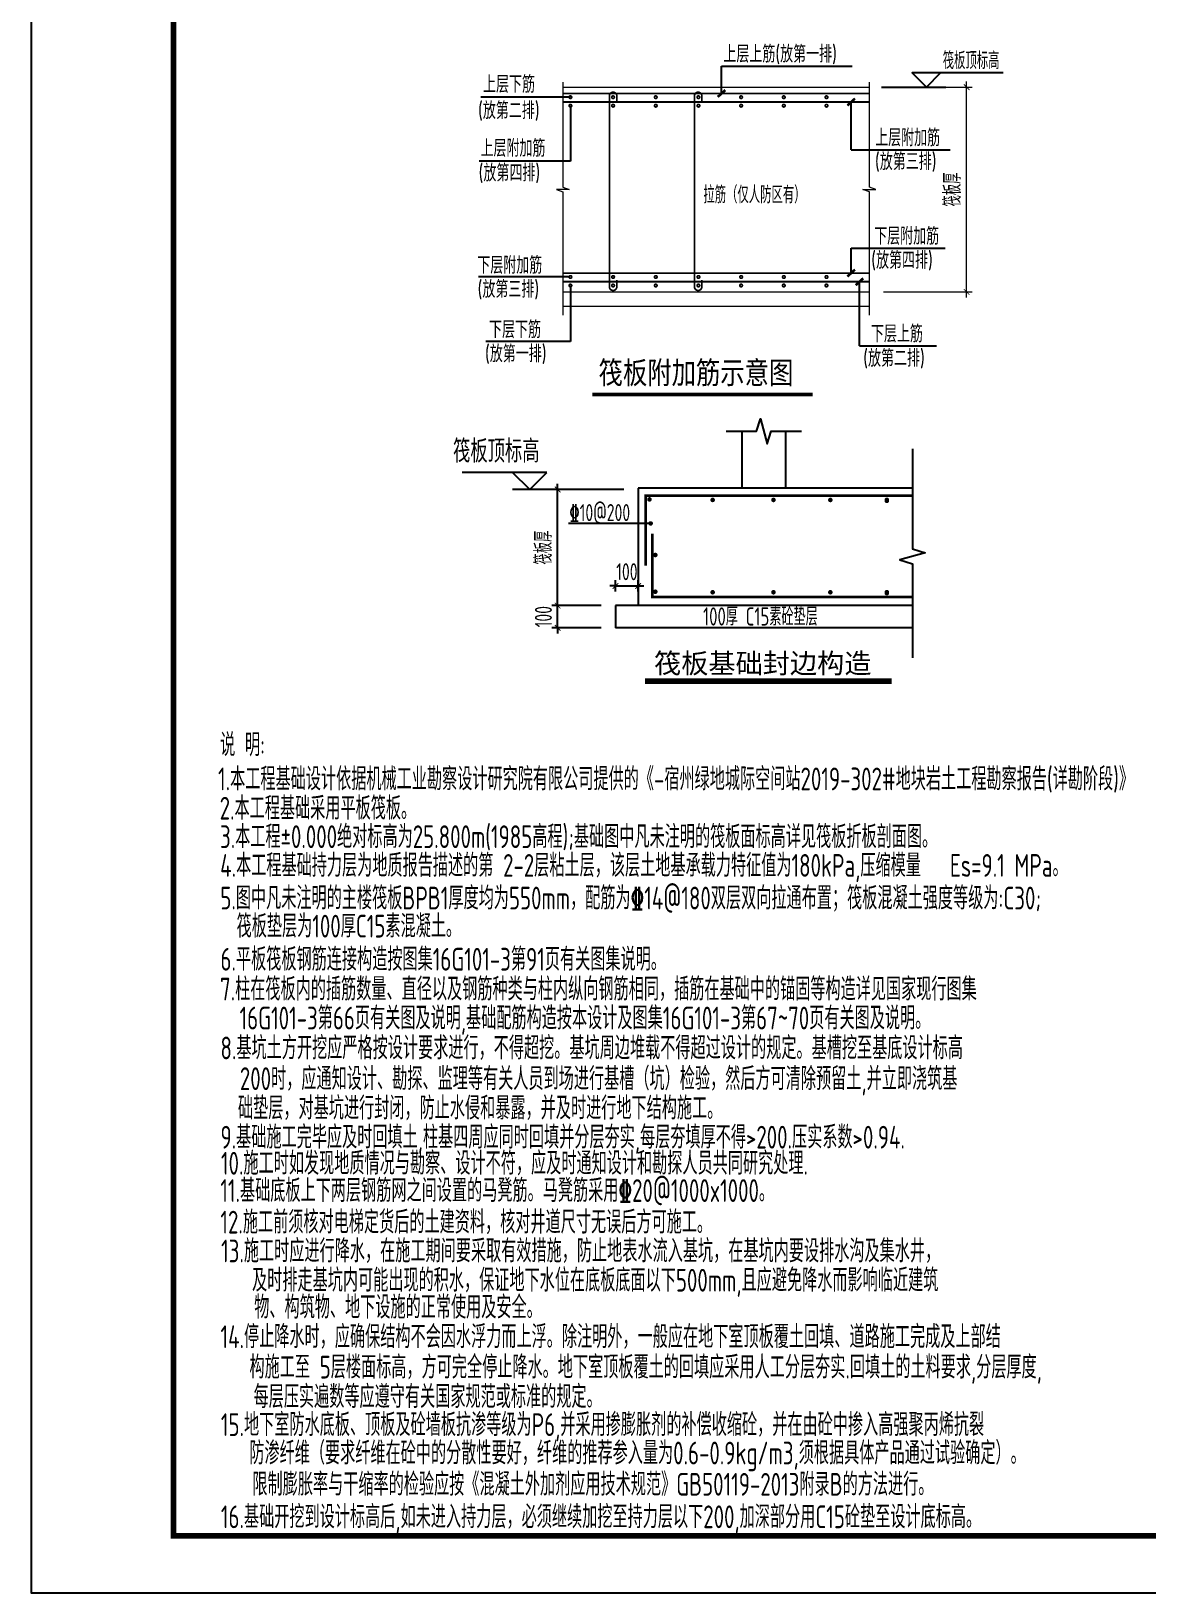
# Model space of a CAD drawing. Extents: x -461650 to 361314, y 245336 to 769729.
# Drawn here: x -226612 to -207008, y 676683 to 704130 of the extents above; entities that cross this region are included whole.
import ezdxf
from ezdxf.enums import TextEntityAlignment as Align

# ---------------------------------------------------------------- set-up
doc = ezdxf.new("R2010")
doc.units = 0
doc.header["$LTSCALE"] = 1000
doc.linetypes.add('DASHED2', pattern=[0.375, 0.25, -0.125])
doc.layers.get('0').update_dxf_attribs({"linetype": 'CONTINUOUS'})
doc.layers.get('DEFPOINTS').update_dxf_attribs({"linetype": 'CONTINUOUS'})
for name, color, linetype in [('-TK', 7, 'CONTINUOUS'), ('DIM', 2, 'CONTINUOUS'), ('DWALL', 255, 'DASHED2'), ('GJS', 1, 'CONTINUOUS'), ('PUB_DIM', 3, 'CONTINUOUS'), ('REIN', 6, 'CONTINUOUS'), ('sectmarks', 213, 'CONTINUOUS'), ('TEXT', 2, 'CONTINUOUS'), ('THIN', 7, 'CONTINUOUS'), ('WALL', 5, 'CONTINUOUS'), ('WALL_BR', 52, 'CONTINUOUS'), ('Z-BASE-DIM', 81, 'CONTINUOUS'), ('Z-DETAIL-TOPC', 7, 'CONTINUOUS'), ('详图1', 122, 'CONTINUOUS')]:
    doc.layers.add(name, color=color, linetype=linetype)
for name, color, linetype, lineweight in [('LVTRY', 1, 'CONTINUOUS', 13), ('图名', 7, 'CONTINUOUS', 25), ('填充', 251, 'CONTINUOUS', 5)]:
    doc.layers.add(name, color=color, linetype=linetype, lineweight=lineweight)
doc.styles.add('HZ-H', font='simhei.ttf', dxfattribs={"width": 0.9})
doc.styles.add('TSSD_DIMENSION', font='Tssdeng.shx', dxfattribs={"width": 0.7, "bigfont": 'tssdchn.shx'})
doc.styles.add('TSSD_REIN', font='tssdeng.shx', dxfattribs={"width": 0.7, "height": 300, "bigfont": 'tssdchn.shx'})
doc.styles.add('黑体', font='simhei.ttf')
doc.dimstyles.new('TSSD_100_100', dxfattribs={"dimtxt": 300, "dimasz": 100, "dimexe": 100, "dimexo": 250, "dimgap": 100, "dimtad": 1, "dimdec": 0, "dimzin": 0, "dimdsep": 46, "dimtxsty": 'TSSD_DIMENSION', "dimblk": 'ARCHTICK', "dimcen": 0, "dimdle": 100, "dimclrt": 7, "dimadec": 0, "dimazin": 0, "dimtfac": 1, "dimtdec": 0, "dimtix": 1, "dimtmove": 2, "dimatfit": 3, "dimldrblk": 'ARCHTICK', "dimfxl": 0, "dimtolj": 1, "dimtzin": 0, "dimarcsym": 0})
doc.dimstyles.new('TSSD_100_30', dxfattribs={"dimtxt": 300, "dimasz": 100, "dimexe": 100, "dimexo": 250, "dimgap": 100, "dimtad": 1, "dimdec": 0, "dimlfac": 0.333, "dimzin": 0, "dimdsep": 46, "dimtxsty": 'TSSD_DIMENSION', "dimblk": 'ARCHTICK', "dimcen": 0, "dimdle": 100, "dimclrt": 7, "dimadec": 0, "dimazin": 0, "dimtfac": 1, "dimtdec": 0, "dimtix": 1, "dimtmove": 2, "dimatfit": 3, "dimfxl": 0, "dimtolj": 1, "dimtzin": 0, "dimarcsym": 0})

# ---------------------------------------------------------------- blocks, each defined once
blk = doc.blocks.new('_ArchTick')
at = {"color": 0, "linetype": 'ByBlock', "const_width": 0.15}
blk.add_lwpolyline([(-0.5, -0.5), (0.5, 0.5)], dxfattribs=at)
blk = doc.blocks.new('*D35')
at = {"layer": 'DEFPOINTS', "color": 0}
for p in [(114823, -28153), (116531, -28153), (114823, -31753)]:
    blk.add_point(p, dxfattribs=at)
at = {"layer": 'DIM', "color": 0, "lineweight": -2}
for p, q in [((115073, -28153), (116631, -28153)), ((116531, -31853), (116531, -28053)), ((115073, -31753), (116631, -31753))]:
    blk.add_line(p, q, dxfattribs=at)
at = {"layer": 'DIM', "color": 0, "lineweight": -2, "xscale": 100, "yscale": 100, "zscale": 100}
for p, rotation in [((116531, -28153), 90), ((116531, -31753), 270)]:
    blk.add_blockref('_ArchTick', p, dxfattribs=dict(at, rotation=rotation))
at = {"layer": 'DIM', "color": 7, "insert": (116281, -29953), "char_height": 300, "attachment_point": 5, "rotation": 90, "style": 'TSSD_DIMENSION'}
blk.add_mtext('\\A1;筏板厚', dxfattribs=at)
blk = doc.blocks.new('*D86')
at = {"layer": 'DEFPOINTS', "color": 0}
for p in [(-217361, 696074), (-215945, 696074), (-216344, 694034)]:
    blk.add_point(p, dxfattribs=at)
at = {"layer": 'DIM', "color": 0, "lineweight": -2}
for p, q in [((-216195, 696074), (-217461, 696074)), ((-217361, 693934), (-217361, 696174)), ((-216594, 694034), (-217461, 694034))]:
    blk.add_line(p, q, dxfattribs=at)
at = {"layer": 'DIM', "color": 0, "lineweight": -2, "xscale": 100, "yscale": 100, "zscale": 100}
for p, rotation in [((-217361, 696074), 90), ((-217361, 694034), 270)]:
    blk.add_blockref('_ArchTick', p, dxfattribs=dict(at, rotation=rotation))
at = {"layer": 'DIM', "color": 7, "insert": (-217611, 695054), "char_height": 300, "attachment_point": 5, "rotation": 90, "style": 'TSSD_DIMENSION'}
blk.add_mtext('\\A1;筏板厚', dxfattribs=at)
blk = doc.blocks.new('*D87')
at = {"layer": 'DEFPOINTS', "color": 0}
for p in [(-215945, 694380), (-216344, 694034), (-215945, 694034)]:
    blk.add_point(p, dxfattribs=at)
at = {"layer": 'DIM', "color": 0, "lineweight": -2}
for p, q in [((-216344, 694284), (-216344, 694480)), ((-215945, 694284), (-215945, 694480)), ((-216344, 694380), (-216444, 694380)), ((-216344, 694380), (-215945, 694380)), ((-215945, 694380), (-215845, 694380))]:
    blk.add_line(p, q, dxfattribs=at)
at = {"layer": 'DIM', "color": 0, "lineweight": -2, "xscale": 100, "yscale": 100, "zscale": 100}
blk.add_blockref('_ArchTick', (-216344, 694380), dxfattribs=at)
at = {"layer": 'DIM', "color": 0, "lineweight": -2, "xscale": 100, "yscale": 100, "zscale": 100, "rotation": 180}
blk.add_blockref('_ArchTick', (-215945, 694380), dxfattribs=at)
at = {"layer": 'DIM', "color": 7, "insert": (-216144, 694630), "char_height": 300, "attachment_point": 5, "style": 'TSSD_DIMENSION'}
blk.add_mtext('\\A1;100', dxfattribs=at)
blk = doc.blocks.new('*D88')
at = {"layer": 'DEFPOINTS', "color": 0}
for p in [(-217361, 694034), (-216344, 694034), (-216344, 693645)]:
    blk.add_point(p, dxfattribs=at)
at = {"layer": 'DIM', "color": 0, "lineweight": -2}
for p, q in [((-217361, 694034), (-217361, 694134)), ((-216594, 694034), (-217461, 694034)), ((-217361, 693645), (-217361, 694034)), ((-216594, 693645), (-217461, 693645)), ((-217361, 693645), (-217361, 693545))]:
    blk.add_line(p, q, dxfattribs=at)
at = {"layer": 'DIM', "color": 0, "lineweight": -2, "xscale": 100, "yscale": 100, "zscale": 100}
for p, rotation in [((-217361, 694034), 270), ((-217361, 693645), 90)]:
    blk.add_blockref('_ArchTick', p, dxfattribs=dict(at, rotation=rotation))
at = {"layer": 'DIM', "color": 7, "insert": (-217611, 693840), "char_height": 300, "attachment_point": 5, "rotation": 90, "style": 'TSSD_DIMENSION'}
blk.add_mtext('\\A1;100', dxfattribs=at)
blk = doc.blocks.new('A1')
blk.add_lwpolyline([(0, 59400), (0, 0), (84100, 0), (84100, 59400)], close=True)
at = {"const_width": 100}
blk.add_lwpolyline([(2500, 58400), (2500, 1000), (83100, 1000), (83100, 58400)], close=True, dxfattribs=at)
blk = doc.blocks.new('BW-5131013', base_point=(107950.9, -33864.5, 0))
at = {"layer": 'REIN', "const_width": 30}
for points in [[(109433.5, -28265.3), (114822.6, -28265.3)], [(109433.5, -28415.3), (114822.6, -28415.3)], [(109433.5, -31422.9), (114822.6, -31422.9)], [(109433.5, -31572.9), (114822.6, -31572.9)]]:
    blk.add_lwpolyline(points, dxfattribs=at)
for points in [[(110383.5, -28428), (110383.5, -28308, 1), (110253.5, -28308), (110253.5, -31662.9, 1), (110383.5, -31662.9), (110383.5, -31542.9)], [(111878.2, -28428), (111878.2, -28308, 1), (111748.2, -28308), (111748.2, -31662.9, 1), (111878.2, -31662.9), (111878.2, -31542.9)]]:
    blk.add_lwpolyline(points, format="xyb", dxfattribs=at)
for points in [[(109546, -28330.5, 1), (109591, -28330.5, 1)], [(109546, -28480.5, 1), (109591, -28480.5, 1)], [(110296, -28330.5, 1), (110341, -28330.5, 1)], [(110296, -28480.5, 1), (110341, -28480.5, 1)], [(111046, -28330.5, 1), (111091, -28330.5, 1)], [(111046, -28480.5, 1), (111091, -28480.5, 1)], [(111796, -28330.5, 1), (111841, -28330.5, 1)], [(111796, -28480.5, 1), (111841, -28480.5, 1)], [(112546, -28330.5, 1), (112591, -28330.5, 1)], [(112546, -28480.5, 1), (112591, -28480.5, 1)], [(113296, -28330.5, 1), (113341, -28330.5, 1)], [(113296, -28480.5, 1), (113341, -28480.5, 1)], [(114046, -28330.5, 1), (114091, -28330.5, 1)], [(114046, -28480.5, 1), (114091, -28480.5, 1)], [(109546, -31490.4, -1), (109591, -31490.4, -1)], [(110296, -31490.4, -1), (110341, -31490.4, -1)], [(111046, -31490.4, -1), (111091, -31490.4, -1)], [(111796, -31490.4, -1), (111841, -31490.4, -1)], [(112546, -31490.4, -1), (112591, -31490.4, -1)], [(113296, -31490.4, -1), (113341, -31490.4, -1)], [(114046, -31490.4, -1), (114091, -31490.4, -1)], [(109546, -31640.4, -1), (109591, -31640.4, -1)], [(110296, -31640.4, -1), (110341, -31640.4, -1)], [(111046, -31640.4, -1), (111091, -31640.4, -1)], [(111796, -31640.4, -1), (111841, -31640.4, -1)], [(112546, -31640.4, -1), (112591, -31640.4, -1)], [(113296, -31640.4, -1), (113341, -31640.4, -1)], [(114046, -31640.4, -1), (114091, -31640.4, -1)]]:
    blk.add_lwpolyline(points, format="xyb", close=True, dxfattribs=at)
at = {"layer": 'sectmarks'}
for p, q in [((112224.8, -27782.3), (114520.6, -27782.3)), ((112224.8, -28265.3), (112224.8, -27782.3)), ((109568.5, -28330.5), (107996.6, -28330.5)), ((109568.5, -28480.5), (109568.5, -29453.8)), ((114502.5, -29253.6), (114502.5, -28415.3)), ((114502.5, -29253.6), (116243, -29253.6)), ((109568.5, -29453.8), (107966.1, -29453.8)), ((114502.5, -30983.4), (116156.2, -30983.4)), ((114502.5, -31425.1), (114502.5, -30983.4)), ((109546.3, -31486.7), (107950.9, -31486.7)), ((109568.5, -31640.4), (109568.5, -32625.6)), ((114648.7, -32700.2), (114648.7, -31575.1)), ((109568.5, -32625.6), (108081.9, -32625.6)), ((114648.7, -32700.2), (116002, -32700.2))]:
    blk.add_line(p, q, dxfattribs=at)
at = {"layer": 'sectmarks', "const_width": 45}
for points in [[(112290.9, -28204.9), (112158.6, -28325.7)], [(114568.7, -28354.9), (114436.4, -28475.7)], [(114568.7, -31361.2), (114436.4, -31482)], [(114714.9, -31513.4), (114582.6, -31634.3)]]:
    blk.add_lwpolyline(points, dxfattribs=at)
at = {"layer": 'TEXT', "color": 2, "const_width": 0.45}
blk.add_lwpolyline([(110253.5, -30209.4), (113613.7, -30209.4)], dxfattribs=at)
at = {"layer": 'WALL_BR', "color": 0, "lineweight": 5}
for p, q in [((109433.5, -28152.8), (114822.6, -28152.8)), ((109433.5, -31752.8), (114822.6, -31752.8)), ((109433.5, -32002.8), (114822.6, -32002.8))]:
    blk.add_line(p, q, dxfattribs=at)
for points in [[(109433.5, -28068.4), (109433.5, -29913.4), (109546, -29952.8), (109321, -29952.8), (109433.5, -29992.2), (109433.5, -32159)], [(114822.6, -32159), (114822.6, -29992.2), (114710.1, -29952.8), (114935.1, -29952.8), (114822.6, -29913.4), (114822.6, -28068.4)]]:
    blk.add_lwpolyline(points, dxfattribs=at)
at = {"layer": 'Z-BASE-DIM'}
blk.add_line((115035.8, -28152.8), (116165.8, -28152.8), dxfattribs=at)
blk.add_lwpolyline([(117176.2, -27902.8), (115574.3, -27902.8), (115824.3, -28152.8), (116074.3, -27902.8)], dxfattribs=at)
at = {"layer": 'Z-DETAIL-TOPC', "color": 6, "const_width": 60}
blk.add_lwpolyline([(109953.8, -33556.8), (113823.5, -33556.8)], dxfattribs=at)
at = {"layer": 'TEXT', "ltscale": 99, "style": 'TSSD_REIN', "width": 0.8}
for s, p in [('上层上筋(放第一排)', (112257, -27721.8)), ('上层下筋', (108033.5, -28253.6)), ('(放第二排)', (107944.8, -28715.4)), ('上层附加筋', (107988.5, -29377.3)), ('上层附加筋', (114924.5, -29193)), ('(放第三排)', (114920, -29612.2)), ('(放第四排)', (107954.3, -29811.3)), ('下层附加筋', (114907.6, -30922.9)), ('(放第四排)', (114854.5, -31347.4)), ('下层附加筋', (107933, -31434.4)), ('(放第三排)', (107936.6, -31856.7)), ('下层下筋', (108139.5, -32565.1)), ('下层上筋', (114851.1, -32639.7)), ('(放第一排)', (108066.9, -32989.4)), ('(放第二排)', (114713.6, -33068.8))]:
    blk.add_text(s, height=300, dxfattribs=at).set_placement(p)
at = {"layer": 'TEXT', "style": 'TSSD_REIN', "width": 0.7}
blk.add_text('筏板顶标高', height=300, dxfattribs=at).set_placement((116111.7, -27836.6))
blk.add_text('拉筋（仅人防区有）', height=300, dxfattribs=at).set_placement((112802.8, -30029.2), align=Align.MIDDLE)
at = {"layer": '图名', "color": 3, "style": '黑体', "width": 0.8}
blk.add_text('筏板附加筋示意图', height=392.09, dxfattribs=at).set_placement((110063.4, -33367.8))
at = {"layer": 'DIM'}
dim = blk.add_linear_dim(base=(116530.9, -28152.8), p1=(114822.6, -31752.8), p2=(114822.6, -28152.8), angle=90, text='筏板厚', dimstyle='TSSD_100_30', dxfattribs=at)
dim.commit()
dim.dimension.update_dxf_attribs({"geometry": '*D35', "text_midpoint": (116280.9, -29952.8)})

msp = doc.modelspace()

# ---------------------------------------------------------------- linework, layer by layer
at = {"layer": 'DWALL', "color": 2, "linetype": 'Continuous'}
for p, q in [((-211124.76, 696100.29), (-215944.64, 696100.29)), ((-215944.64, 696100.29), (-215944.64, 694033.93)), ((-215944.64, 696100.29), (-215944.64, 694033.93)), ((-216344.17, 694033.93), (-216344.17, 693645.38)), ((-211124.76, 694033.93), (-216344.17, 694033.93)), ((-211124.76, 693645.38), (-216344.17, 693645.38))]:
    msp.add_line(p, q, dxfattribs=at)
at = {"layer": 'GJS', "const_width": 48}
for points in [[(-211124.76, 695967.86), (-215815.26, 695967.86), (-215815.26, 694736.82)], [(-215697.26, 695301.06), (-215697.26, 694184.99), (-211124.76, 694184.99)]]:
    msp.add_lwpolyline(points, dxfattribs=at)
at = {"layer": 'LVTRY', "const_width": 100}
msp.add_lwpolyline([(-215828.32, 692706.8), (-211489.54, 692706.8)], dxfattribs=at)
at = {"layer": 'PUB_DIM'}
for p, q in [((-214121.1, 696100.29), (-214121.1, 697098.36)), ((-213356.99, 697098.36), (-213356.99, 696100.29))]:
    msp.add_line(p, q, dxfattribs=at)
at = {"layer": 'THIN'}
for p, q in [((-218152.58, 696373.9), (-219041.04, 696373.9)), ((-217852.58, 696073.9), (-218152.58, 696373.9)), ((-217552.58, 696373.9), (-218152.58, 696373.9)), ((-217852.58, 696073.9), (-217552.58, 696373.9)), ((-217460.92, 696073.9), (-218152.58, 696073.9)), ((-215726.47, 695478.34), (-217172.06, 695478.34))]:
    msp.add_line(p, q, dxfattribs=at)
for points in [[(-214401.1, 697098.36), (-213869.05, 697098.36), (-213799.05, 697318.36), (-213679.05, 696878.36), (-213609.05, 697098.36), (-213076.99, 697098.36)], [(-211124.76, 696787.35), (-211124.76, 695030.61), (-210904.76, 694960.61), (-211344.76, 694840.61), (-211124.76, 694770.61), (-211124.76, 693116.67)]]:
    msp.add_lwpolyline(points, dxfattribs=at)
at = {"layer": 'WALL', "const_width": 39.75}
for points in [[(-215747.27, 695881.28, -1), (-215747.27, 695921.53, -1)], [(-214636.98, 695871.35, -1), (-214636.98, 695911.6, -1)], [(-213568.56, 695871.35, -1), (-213568.56, 695911.6, -1)], [(-212568.56, 695871.35, -1), (-212568.56, 695911.6, -1)], [(-211576.78, 695855.23, -1), (-211576.78, 695895.48, -1)], [(-211575.95, 695872.75, -1), (-211575.95, 695913, -1)], [(-215706.34, 695478.34, -1), (-215746.59, 695478.34, -1)], [(-215623.81, 694923.99, -1), (-215664.06, 694923.99, -1)], [(-215623.81, 694278.26, -1), (-215664.06, 694278.26, -1)], [(-214636.98, 694248.61, -1), (-214636.98, 694288.86, -1)], [(-213568.56, 694248.61, -1), (-213568.56, 694288.86, -1)], [(-212568.56, 694248.61, -1), (-212568.56, 694288.86, -1)], [(-211576.78, 694232.49, -1), (-211576.78, 694272.74, -1)], [(-211575.95, 694250.01, -1), (-211575.95, 694290.26, -1)]]:
    msp.add_lwpolyline(points, format="xyb", close=True, dxfattribs=at)

# ---------------------------------------------------------------- block references
at = {"layer": '-TK'}
msp.add_blockref('A1', (-226611.89, 676683.4), dxfattribs=at)
at = {"layer": '填充'}
msp.add_blockref('BW-5131013', (-218754.2, 697436.45, 0), dxfattribs=at)

# ---------------------------------------------------------------- texts
at = {"layer": 'TEXT', "color": 7, "style": 'TSSD_REIN', "width": 0.8}
msp.add_text('筏板顶标高', height=400, dxfattribs=at).set_placement((-217679.59, 696428.05), align=Align.BOTTOM_RIGHT)
at = {"layer": 'TEXT', "color": 1, "style": 'TSSD_DIMENSION', "width": 0.7}
for s, height, p in [('%%13210@200', 300, (-217153.52, 695519.15)), ('3.本工程%%P0.000绝对标高为25.800m(1985高程);基础图中凡未注明的筏板面标高详见筏板折板剖面图。', 400, (-223294.2, 689772.75)), ('16.基础开挖到设计标高后,如未进入持力层，必须继续加挖至持力层以下200,加深部分用C15砼垫至设计底标高。', 400, (-223279.19, 677818.48))]:
    msp.add_text(s, height=height, dxfattribs=at).set_placement(p)
at = {"layer": 'TEXT', "style": 'TSSD_REIN', "width": 0.7}
msp.add_text('100厚 C15素砼垫层', height=320, dxfattribs=at).set_placement((-214805.46, 693683.24))
at = {"layer": 'TEXT', "color": 3, "style": 'TSSD_DIMENSION', "width": 0.7}
for s, p in [('说 明:', (-223292.38, 691388.03)), ('说 明:', (-223292.38, 691388.03)), ('1.本工程基础设计依据机械工业勘察设计研究院有限公司提供的《-宿州绿地城际空间站2019-302#地块岩土工程勘察报告(详勘阶段)》', (-223328.74, 690787.79)), ('2.本工程基础采用平板筏板。', (-223300.41, 690273.26)), ('4.本工程基础持力层为地质报告描述的第 2-2层粘土层，该层土地基承载力特征值为180kPa,压缩模量   Es=9.1 MPa。', (-223291.44, 689267.45)), ('6.平板筏板钢筋连接构造按图集16G101-3第91页有关图集说明。', (-223286.34, 687618.58)), ('7.柱在筏板内的插筋数量、直径以及钢筋种类与柱内纵向钢筋相同，插筋在基础中的锚固等构造详见国家现行图集', (-223294.46, 687094.23)), ('16G101-3第66页有关图及说明,基础配筋构造按本设计及图集16G101-3第67~70页有关图及说明。', (-222950.94, 686584.71)), ('8.基坑土方开挖应严格按设计要求进行，不得超挖。基坑周边堆载不得超过设计的规定。基槽挖至基底设计标高', (-223286.59, 686059.39)), ('200时，应通知设计、勘探、监理等有关人员到场进行基槽（坑）检验，然后方可清除预留土,并立即浇筑基', (-222945.15, 685519.24)), ('础垫层，对基坑进行封闭，防止水侵和暴露，并及时进行地下结构施工。', (-222979.08, 685002.52)), ('9.基础施工完毕应及时回填土,柱基四周应同时回填并分层夯实,每层夯填厚不得>200.压实系数>0.94.', (-223286.59, 684490.98)), ('10.施工时如发现地质情况与勘察、设计不符，应及时通知设计和勘探人员共同研究处理.', (-223277.93, 684032.69)), ('11.基础底板上下两层钢筋网之间设置的马凳筋。马凳筋采用%%13220@1000x1000。', (-223289.01, 683553.01)), ('12.施工前须核对电梯定货后的土建资料，核对井道尺寸无误后方可施工。', (-223287.97, 682997.97)), ('13.施工时应进行降水，在施工期间要采取有效措施，防止地表水流入基坑，在基坑内要设排水沟及集水井，', (-223275.33, 682491.31)), ('及时排走基坑内可能出现的积水，保证地下水位在底板底面以下500mm,且应避免降水而影响临近建筑', (-222730.97, 681976.69)), ('物、构筑物、地下设施的正常使用及安全。', (-222693.06, 681502.42)), ('14.停止降水时，应确保结构不会因水浮力而上浮。除注明外，一般应在地下室顶板覆土回填、道路施工完成及上部结', (-223285.58, 680983.46)), ('构施工至 5层楼面标高，方可完全停止降水。地下室顶板覆土的回填应采用人工分层夯实.回填土的土料要求,分层厚度,', (-222776.51, 680449.31)), ('每层压实遍数等应遵守有关国家规范或标准的规定。', (-222704.69, 679930.34)), ('15.地下室防水底板、顶板及砼墙板抗渗等级为P6,并采用掺膨胀剂的补偿收缩砼，并在由砼中掺入高强聚丙烯抗裂', (-223279.19, 679437.95)), ('防渗纤维（要求纤维在砼中的分散性要好，纤维的推荐参入量为0.6-0.9kg/m3,须根据具体产品通过试验确定）。', (-222779.24, 678939.54)), ('限制膨胀率与干缩率的检验应按《混凝土外加剂应用技术规范》GB50119-2013附录B的方法进行。', (-222725.07, 678389.87))]:
    msp.add_text(s, height=400, dxfattribs=at).set_placement(p)
at = {"layer": 'TEXT', "color": 6, "style": 'TSSD_DIMENSION', "width": 0.7}
for s, p in [('5.图中凡未注明的主楼筏板BPB1厚度均为550mm，配筋为%%13214@180双层双向拉通布置；筏板混凝土强度等级为:C30;', (-223289.22, 688693.91)), ('筏板垫层为100厚C15素混凝土。', (-223002.97, 688200.03))]:
    msp.add_text(s, height=400, dxfattribs=at).set_placement(p)
at = {"layer": '详图1', "color": 7, "style": 'HZ-H'}
msp.add_text('筏板基础封边构造', height=350, dxfattribs=at).set_placement((-215666.43, 692844.61))

# ---------------------------------------------------------------- dimensions: what is measured, and where the dimension line sits
at = {"layer": 'DIM'}
for base, p1, p2, text, picture, middle in [((-217360.92, 696073.9), (-216344.17, 694033.93), (-215944.64, 696073.9), '筏板厚', '*D86', (-217610.92, 695053.91)), ((-217360.92, 694033.93), (-216344.17, 693645.38), (-216344.17, 694033.93), '100', '*D88', (-217610.92, 693839.65))]:
    dim = msp.add_linear_dim(base=base, p1=p1, p2=p2, angle=90, text=text, dimstyle='TSSD_100_100', dxfattribs=at)
    dim.commit()
    dim.dimension.update_dxf_attribs({"geometry": picture, "text_midpoint": middle})
dim = msp.add_aligned_dim(p1=(-216344.17, 694033.93), p2=(-215944.64, 694033.93), distance=345.61, text='100', dimstyle='TSSD_100_100', dxfattribs=at)
dim.commit()
dim.dimension.update_dxf_attribs({"geometry": '*D87', "text_midpoint": (-216144.4, 694629.53)})

doc.saveas('drawing.dxf')
